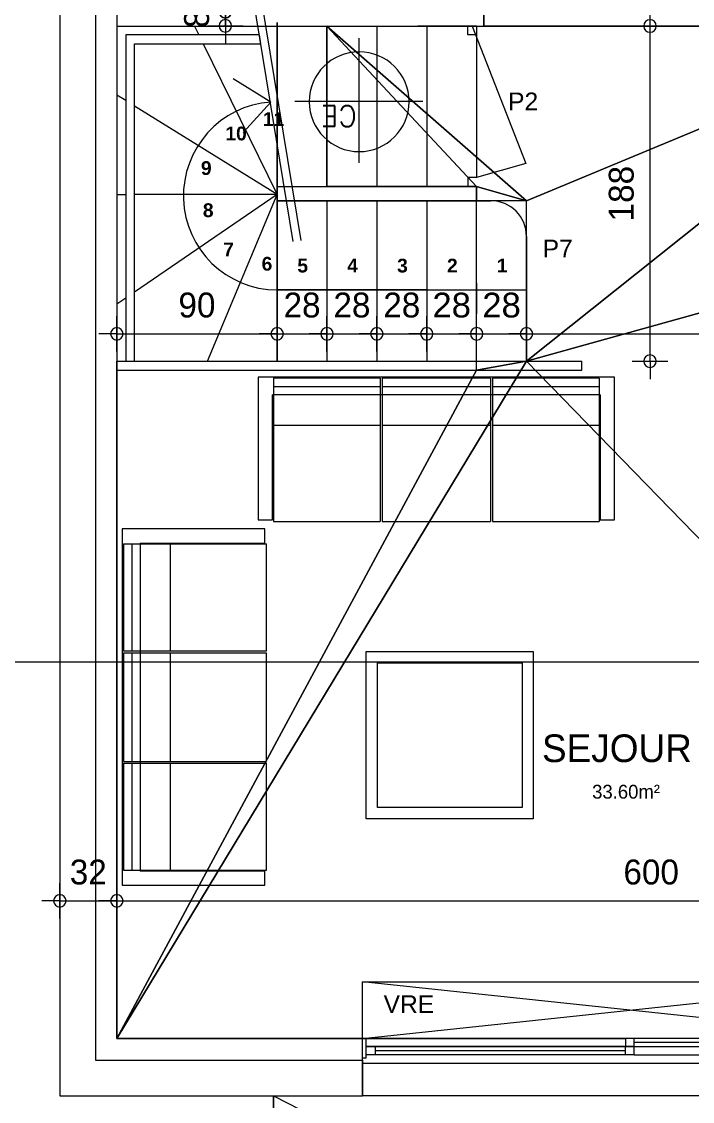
# Model space of a CAD drawing. Header units: metres. Extents: x 1.8 to 61.8, y -55.6 to -11.3.
# Drawn here: x 6.39 to 10.15, y -23.83 to -17.77 of the extents above; entities that cross this region are included whole.
import ezdxf
from ezdxf.enums import TextEntityAlignment as Align
from ezdxf.lldxf.tags import DXFTag

# ---------------------------------------------------------------- set-up
doc = ezdxf.new("R2010")
doc.units = ezdxf.units.M
doc.header["$MEASUREMENT"] = 0
for name, color, linetype in [('Calque commun', 7, 'Continuous'), ('Calque5', 7, 'Continuous'), ('Cotations', 7, 'Continuous'), ('Textes', 7, 'Continuous')]:
    doc.layers.add(name, color=color, linetype=linetype)
doc.styles.add('Arial10', font='arial.ttf', dxfattribs={"height": 0.098961})
doc.styles.add('Arial13', font='arialbd.ttf', dxfattribs={"height": 0.077267})
doc.styles.add('Arial16', font='arial.ttf', dxfattribs={"height": 0.139163})
doc.styles.add('Century Gothic Gras', font='txt.shx', dxfattribs={"height": 0.116336})
doc.styles.add('Century Gothic14', font='GOTHIC.TTF', dxfattribs={"height": 0.139636})
doc.styles.add('Century Gothic16', font='GOTHIC.TTF', dxfattribs={"height": 0.155151})
doc.styles.add('Century Gothic9', font='GOTHIC.TTF', dxfattribs={"height": 0.077575})
tags = doc.linetypes.add('DASHDOT2', pattern=[0.5, 0.25, -0.125, 0, -0.125]).pattern_tags.tags
tags[10:11] = [DXFTag(74, 4), DXFTag(75, 0), DXFTag(340, '0'), DXFTag(46, 1.0), DXFTag(50, 0.0), DXFTag(44, 0.0), DXFTag(45, 0.0)]
tags[8:9] = [DXFTag(74, 4), DXFTag(75, 0), DXFTag(340, '0'), DXFTag(46, 1.0), DXFTag(50, 0.0), DXFTag(44, 0.0), DXFTag(45, 0.0)]
tags[6:7] = [DXFTag(74, 4), DXFTag(75, 0), DXFTag(340, '0'), DXFTag(46, 1.0), DXFTag(50, 0.0), DXFTag(44, 0.0), DXFTag(45, 0.0)]
tags[4:5] = [DXFTag(74, 4), DXFTag(75, 0), DXFTag(340, '0'), DXFTag(46, 1.0), DXFTag(50, 0.0), DXFTag(44, 0.0), DXFTag(45, 0.0)]
tags = doc.linetypes.add('DOT2', pattern=[0.125, 0, -0.125]).pattern_tags.tags
tags[6:7] = [DXFTag(74, 4), DXFTag(75, 0), DXFTag(340, '0'), DXFTag(46, 1.0), DXFTag(50, 0.0), DXFTag(44, 0.0), DXFTag(45, 0.0)]
tags[4:5] = [DXFTag(74, 4), DXFTag(75, 0), DXFTag(340, '0'), DXFTag(46, 1.0), DXFTag(50, 0.0), DXFTag(44, 0.0), DXFTag(45, 0.0)]
tags = doc.linetypes.add('HIDDEN', pattern=[0.375, 0.25, -0.125]).pattern_tags.tags
tags[6:7] = [DXFTag(74, 4), DXFTag(75, 0), DXFTag(340, '0'), DXFTag(46, 1.0), DXFTag(50, 0.0), DXFTag(44, 0.0), DXFTag(45, 0.0)]
tags[4:5] = [DXFTag(74, 4), DXFTag(75, 0), DXFTag(340, '0'), DXFTag(46, 1.0), DXFTag(50, 0.0), DXFTag(44, 0.0), DXFTag(45, 0.0)]
tags = doc.linetypes.add('HIDDEN2', pattern=[0.1875, 0.125, -0.0625]).pattern_tags.tags
tags[6:7] = [DXFTag(74, 4), DXFTag(75, 0), DXFTag(340, '0'), DXFTag(46, 1.0), DXFTag(50, 0.0), DXFTag(44, 0.0), DXFTag(45, 0.0)]
tags[4:5] = [DXFTag(74, 4), DXFTag(75, 0), DXFTag(340, '0'), DXFTag(46, 1.0), DXFTag(50, 0.0), DXFTag(44, 0.0), DXFTag(45, 0.0)]
tags = doc.linetypes.add('HIDDENX2', pattern=[0.75, 0.5, -0.25]).pattern_tags.tags
tags[6:7] = [DXFTag(74, 4), DXFTag(75, 0), DXFTag(340, '0'), DXFTag(46, 1.0), DXFTag(50, 0.0), DXFTag(44, 0.0), DXFTag(45, 0.0)]
tags[4:5] = [DXFTag(74, 4), DXFTag(75, 0), DXFTag(340, '0'), DXFTag(46, 1.0), DXFTag(50, 0.0), DXFTag(44, 0.0), DXFTag(45, 0.0)]

# ---------------------------------------------------------------- blocks, each defined once
blk = doc.blocks.new('Block52944')
at = {"layer": 'Calque commun', "color": 7, "linetype": 'Continuous', "lineweight": 18}
blk.add_line((6.6015, -14.7998), (6.6015, -23.7998), dxfattribs=at)
at = {"layer": 'Calque commun', "color": 7, "linetype": 'Continuous', "lineweight": 9}
for p, q in [((6.8015, -14.9998), (6.8015, -23.5998)), ((6.9216, -15.1198), (6.9216, -23.4798))]:
    blk.add_line(p, q, dxfattribs=at)
blk = doc.blocks.new('Block52945')
at = {"layer": 'Calque commun', "color": 7, "linetype": 'Continuous', "lineweight": 9}
for p, q in [((6.9216, -23.4798), (8.3015, -23.4798)), ((11.3015, -23.4798), (13.0015, -23.4798)), ((13.0015, -23.4798), (13.0015, -23.7998)), ((6.8015, -23.5998), (8.3015, -23.5998)), ((11.3015, -23.5998), (13.0015, -23.5998))]:
    blk.add_line(p, q, dxfattribs=at)
at = {"layer": 'Calque commun', "color": 7, "linetype": 'Continuous', "lineweight": 18}
for p, q in [((6.6015, -23.7998), (8.3015, -23.7998)), ((11.3015, -23.7998), (13.0015, -23.7998))]:
    blk.add_line(p, q, dxfattribs=at)
blk = doc.blocks.new('new39')
at = {"layer": 'Calque commun', "color": 5, "linetype": 'Continuous', "lineweight": 9}
blk.add_arc((0, 0), 0.5, 0, 359.99941, dxfattribs=at)
blk = doc.blocks.new('new40')
at = {"layer": 'Calque commun', "color": 5, "linetype": 'Continuous', "lineweight": 9}
blk.add_arc((0, 0), 0.5, 0, 359.99941, dxfattribs=at)
blk = doc.blocks.new('DimLine53332')
at = {"layer": 'Calque commun', "color": 5, "linetype": 'Continuous', "lineweight": 9}
for p, q in [((6.6015, -22.8068), (6.6015, -22.6068)), ((6.9216, -22.8068), (6.9216, -22.6068)), ((6.6015, -22.7068), (6.5015, -22.7068)), ((6.6015, -22.7068), (6.9216, -22.7068)), ((6.9216, -22.7068), (7.0216, -22.7068))]:
    blk.add_line(p, q, dxfattribs=at)
at = {"layer": 'Calque commun', "color": 5, "linetype": 'Continuous', "lineweight": 9, "xscale": 0.07000000029802322, "yscale": 0.07000000029802322, "zscale": 0.07000000029802322}
for name, p in [('new39', (6.6015, -22.7068)), ('new40', (6.9216, -22.7068))]:
    blk.add_blockref(name, p, dxfattribs=at)
at = {"layer": 'Calque commun', "color": 5, "linetype": 'Continuous', "lineweight": 9, "style": 'Century Gothic14'}
blk.add_text('32', height=0.13964, dxfattribs=at).set_placement((6.7616, -22.6568), align=Align.BOTTOM_CENTER)
blk = doc.blocks.new('ce')
at = {"layer": 'Calque commun', "color": 6, "linetype": 'Continuous', "lineweight": 9}
for p, q in [((0.0007, 0.3427), (0.0007, -0.3562)), ((-0.3566, -0.0007), (0.3605, -0.0007))]:
    blk.add_line(p, q, dxfattribs=at)
blk.add_arc((0, 0), 0.28, 0, 359.99941, dxfattribs=at)
at = {"layer": 'Calque commun', "color": 6, "linetype": 'ByBlock', "lineweight": -2, "style": 'Century Gothic Gras'}
blk.add_text('CE', height=0.11634, rotation=359.99934, dxfattribs=at).set_placement((0.0123, -0.0123), align=Align.BOTTOM_LEFT)
blk = doc.blocks.new('sofa3')
at = {"layer": 'Calque commun', "color": 8, "linetype": 'ByBlock', "lineweight": 9}
for p, q in [((0, 0), (0, -0.8)), ((2, 0), (0, 0)), ((2, 0), (2, 0)), ((2, 0), (2, 0)), ((2, 0), (2, 0)), ((2, 0), (2, 0)), ((2, -0.8), (2, 0)), ((0.685, -0.0067), (0.085, -0.0067)), ((0.085, -0.0067), (0.085, -0.1)), ((0.685, -0.054), (0.085, -0.054)), ((0.685, -0.0067), (0.685, -0.1)), ((1.305, -0.0067), (0.695, -0.0067)), ((0.695, -0.0067), (0.695, -0.1)), ((1.305, -0.054), (0.695, -0.054)), ((1.305, -0.0067), (1.305, -0.1)), ((1.915, -0.0067), (1.315, -0.0067)), ((1.315, -0.0067), (1.315, -0.1)), ((1.915, -0.054), (1.315, -0.054)), ((1.915, -0.0067), (1.915, -0.1)), ((0.08, -0.1), (0.08, -0.1)), ((0.08, -0.1), (0.08, -0.1)), ((0.08, -0.1), (0.08, -0.1)), ((0.08, -0.1), (0.08, -0.1)), ((0.085, -0.1), (0.08, -0.1)), ((0.08, -0.74), (0.08, -0.1)), ((0.685, -0.1), (0.085, -0.1)), ((0.085, -0.1), (0.085, -0.14)), ((0.085, -0.11), (0.085, -0.11)), ((0.085, -0.11), (0.085, -0.11)), ((0.695, -0.1), (0.685, -0.1)), ((0.685, -0.1), (0.685, -0.14)), ((0.685, -0.11), (0.685, -0.11)), ((0.685, -0.11), (0.685, -0.11)), ((1.305, -0.1), (0.695, -0.1)), ((0.695, -0.1), (0.695, -0.14)), ((0.695, -0.11), (0.695, -0.11)), ((0.695, -0.11), (0.695, -0.11)), ((1.315, -0.1), (1.305, -0.1)), ((1.305, -0.1), (1.305, -0.14)), ((1.305, -0.11), (1.305, -0.11)), ((1.305, -0.11), (1.305, -0.11)), ((1.915, -0.1), (1.315, -0.1)), ((1.315, -0.1), (1.315, -0.14)), ((1.315, -0.11), (1.315, -0.11)), ((1.315, -0.11), (1.315, -0.11)), ((1.92, -0.1), (1.915, -0.1)), ((1.915, -0.1), (1.915, -0.14)), ((1.915, -0.11), (1.915, -0.11)), ((1.915, -0.11), (1.915, -0.11)), ((1.92, -0.1), (1.92, -0.1)), ((1.92, -0.1), (1.92, -0.1)), ((1.92, -0.1), (1.92, -0.1)), ((1.92, -0.1), (1.92, -0.1)), ((1.92, -0.1), (1.92, -0.74)), ((0.085, -0.14), (0.085, -0.81)), ((0.685, -0.14), (0.685, -0.81)), ((0.695, -0.14), (0.695, -0.81)), ((1.305, -0.14), (1.305, -0.81)), ((1.315, -0.14), (1.315, -0.81)), ((1.915, -0.14), (1.915, -0.81)), ((0.085, -0.27), (0.685, -0.27)), ((0.695, -0.27), (1.305, -0.27)), ((1.315, -0.27), (1.915, -0.27)), ((0.08, -0.76), (0.08, -0.74)), ((0.08, -0.8), (0.08, -0.76)), ((1.92, -0.74), (1.92, -0.76)), ((1.92, -0.76), (1.92, -0.8)), ((0, -0.8), (0, -0.8)), ((0, -0.8), (0, -0.8)), ((0, -0.8), (0.08, -0.8)), ((0.08, -0.8), (0.08, -0.8)), ((0.08, -0.8), (0.08, -0.8)), ((0.085, -0.81), (0.085, -0.81)), ((0.085, -0.81), (0.085, -0.81)), ((0.085, -0.81), (0.685, -0.81)), ((0.685, -0.81), (0.685, -0.81)), ((0.685, -0.81), (0.685, -0.81)), ((0.695, -0.81), (0.695, -0.81)), ((0.695, -0.81), (0.695, -0.81)), ((0.695, -0.81), (1.305, -0.81)), ((1.305, -0.81), (1.305, -0.81)), ((1.305, -0.81), (1.305, -0.81)), ((1.315, -0.81), (1.315, -0.81)), ((1.315, -0.81), (1.315, -0.81)), ((1.315, -0.81), (1.915, -0.81)), ((1.915, -0.81), (1.915, -0.81)), ((1.915, -0.81), (1.915, -0.81)), ((1.92, -0.8), (1.92, -0.8)), ((1.92, -0.8), (1.92, -0.8)), ((1.92, -0.8), (2, -0.8))]:
    blk.add_line(p, q, dxfattribs=at)
blk = doc.blocks.new('lrtbl3')
at = {"layer": 'Calque commun', "color": 8, "linetype": 'ByBlock', "lineweight": 9}
for p, q in [((0, 0), (0.6, 0)), ((0, -0.6), (0, 0)), ((0.6, 0), (0.6, -0.6)), ((0.04, -0.04), (0.56, -0.04)), ((0.04, -0.56), (0.04, -0.04)), ((0.56, -0.04), (0.56, -0.56)), ((0.56, -0.56), (0.04, -0.56)), ((0.6, -0.6), (0, -0.6))]:
    blk.add_line(p, q, dxfattribs=at)
blk = doc.blocks.new('xmodule1pd3')
at = {"layer": 'Calque commun', "color": 5, "linetype": 'Continuous', "lineweight": 9}
blk.add_arc((0, 0), 0.5, 0, 359.99941, dxfattribs=at)
blk = doc.blocks.new('xmodule1pd4')
at = {"layer": 'Calque commun', "color": 5, "linetype": 'Continuous', "lineweight": 9}
blk.add_arc((0, 0), 0.5, 0, 359.99941, dxfattribs=at)
blk = doc.blocks.new('DimLine53340')
at = {"layer": 'Calque commun', "color": 5, "linetype": 'Continuous', "lineweight": 9}
for p, q in [((6.9216, -23.6782), (6.9216, -23.4782)), ((12.9215, -23.6782), (12.9215, -23.4782)), ((6.9216, -23.5782), (6.8216, -23.5782)), ((6.9216, -23.5782), (12.9215, -23.5782)), ((12.9215, -23.5782), (13.0215, -23.5782))]:
    blk.add_line(p, q, dxfattribs=at)
at = {"layer": 'Calque commun', "color": 5, "linetype": 'Continuous', "lineweight": 9, "xscale": 0.07000000029802322, "yscale": 0.07000000029802322, "zscale": 0.07000000029802322}
for name, p in [('xmodule1pd3', (6.9216, -23.5782)), ('xmodule1pd4', (12.9215, -23.5782))]:
    blk.add_blockref(name, p, dxfattribs=at)
at = {"layer": 'Calque commun', "color": 5, "linetype": 'Continuous', "lineweight": 9, "style": 'Century Gothic14'}
blk.add_text('600', height=0.13964, dxfattribs=at).set_placement((9.9215, -23.5282), align=Align.BOTTOM_CENTER)
blk = doc.blocks.new('xmodule1pd7')
at = {"layer": 'Calque commun', "color": 5, "linetype": 'Continuous', "lineweight": 9}
blk.add_arc((0, 0), 0.5, 0, 359.99941, dxfattribs=at)
blk = doc.blocks.new('xmodule1pd8')
at = {"layer": 'Calque commun', "color": 5, "linetype": 'Continuous', "lineweight": 9}
blk.add_arc((0, 0), 0.5, 0, 359.99941, dxfattribs=at)
blk = doc.blocks.new('DimLine53356')
at = {"layer": 'Calque commun', "color": 5, "linetype": 'Continuous', "lineweight": 9}
for p, q in [((6.9216, -20.4977), (6.9216, -20.2977)), ((7.8216, -20.4977), (7.8216, -20.2977)), ((6.9216, -20.3977), (6.8216, -20.3977)), ((6.9216, -20.3977), (7.8216, -20.3977)), ((7.8216, -20.3977), (7.9216, -20.3977))]:
    blk.add_line(p, q, dxfattribs=at)
at = {"layer": 'Calque commun', "color": 5, "linetype": 'Continuous', "lineweight": 9, "xscale": 0.07000000029802322, "yscale": 0.07000000029802322, "zscale": 0.07000000029802322}
for name, p in [('xmodule1pd7', (6.9216, -20.3977)), ('xmodule1pd8', (7.8216, -20.3977))]:
    blk.add_blockref(name, p, dxfattribs=at)
at = {"layer": 'Calque commun', "color": 5, "linetype": 'Continuous', "lineweight": 9, "style": 'Century Gothic14'}
blk.add_text('90', height=0.13964, dxfattribs=at).set_placement((7.3716, -20.3477), align=Align.BOTTOM_CENTER)
blk = doc.blocks.new('xmodule1pd9')
at = {"layer": 'Calque commun', "color": 5, "linetype": 'Continuous', "lineweight": 9}
blk.add_arc((0, 0), 0.5, 0, 359.99941, dxfattribs=at)
blk = doc.blocks.new('xmodule1pd10')
at = {"layer": 'Calque commun', "color": 5, "linetype": 'Continuous', "lineweight": 9}
blk.add_arc((0, 0), 0.5, 0, 359.99941, dxfattribs=at)
blk = doc.blocks.new('DimLine53364')
at = {"layer": 'Calque commun', "color": 5, "linetype": 'Continuous', "lineweight": 9}
for p, q in [((7.8216, -20.4977), (7.8216, -20.2977)), ((8.1016, -20.4977), (8.1016, -20.2977)), ((7.8216, -20.3977), (7.7216, -20.3977)), ((7.8216, -20.3977), (8.1016, -20.3977)), ((8.1016, -20.3977), (8.2016, -20.3977))]:
    blk.add_line(p, q, dxfattribs=at)
at = {"layer": 'Calque commun', "color": 5, "linetype": 'Continuous', "lineweight": 9, "xscale": 0.07000000029802322, "yscale": 0.07000000029802322, "zscale": 0.07000000029802322}
for name, p in [('xmodule1pd9', (7.8216, -20.3977)), ('xmodule1pd10', (8.1016, -20.3977))]:
    blk.add_blockref(name, p, dxfattribs=at)
at = {"layer": 'Calque commun', "color": 5, "linetype": 'Continuous', "lineweight": 9, "style": 'Century Gothic14'}
blk.add_text('28', height=0.13964, dxfattribs=at).set_placement((7.9616, -20.3477), align=Align.BOTTOM_CENTER)
blk = doc.blocks.new('xmodule1pd11')
at = {"layer": 'Calque commun', "color": 5, "linetype": 'Continuous', "lineweight": 9}
blk.add_arc((0, 0), 0.5, 0, 359.99941, dxfattribs=at)
blk = doc.blocks.new('xmodule1pd12')
at = {"layer": 'Calque commun', "color": 5, "linetype": 'Continuous', "lineweight": 9}
blk.add_arc((0, 0), 0.5, 0, 359.99941, dxfattribs=at)
blk = doc.blocks.new('DimLine53372')
at = {"layer": 'Calque commun', "color": 5, "linetype": 'Continuous', "lineweight": 9}
for p, q in [((8.1016, -20.4977), (8.1016, -20.2977)), ((8.3816, -20.4977), (8.3816, -20.2977)), ((8.1016, -20.3977), (8.0016, -20.3977)), ((8.1016, -20.3977), (8.3816, -20.3977)), ((8.3816, -20.3977), (8.4816, -20.3977))]:
    blk.add_line(p, q, dxfattribs=at)
at = {"layer": 'Calque commun', "color": 5, "linetype": 'Continuous', "lineweight": 9, "xscale": 0.07000000029802322, "yscale": 0.07000000029802322, "zscale": 0.07000000029802322}
for name, p in [('xmodule1pd11', (8.1016, -20.3977)), ('xmodule1pd12', (8.3816, -20.3977))]:
    blk.add_blockref(name, p, dxfattribs=at)
at = {"layer": 'Calque commun', "color": 5, "linetype": 'Continuous', "lineweight": 9, "style": 'Century Gothic14'}
blk.add_text('28', height=0.13964, dxfattribs=at).set_placement((8.2416, -20.3477), align=Align.BOTTOM_CENTER)
blk = doc.blocks.new('xmodule1pd13')
at = {"layer": 'Calque commun', "color": 5, "linetype": 'Continuous', "lineweight": 9}
blk.add_arc((0, 0), 0.5, 0, 359.99941, dxfattribs=at)
blk = doc.blocks.new('xmodule1pd14')
at = {"layer": 'Calque commun', "color": 5, "linetype": 'Continuous', "lineweight": 9}
blk.add_arc((0, 0), 0.5, 0, 359.99941, dxfattribs=at)
blk = doc.blocks.new('DimLine53380')
at = {"layer": 'Calque commun', "color": 5, "linetype": 'Continuous', "lineweight": 9}
for p, q in [((8.3816, -20.4977), (8.3816, -20.2977)), ((8.6616, -20.4977), (8.6616, -20.2977)), ((8.3816, -20.3977), (8.2816, -20.3977)), ((8.3816, -20.3977), (8.6616, -20.3977)), ((8.6616, -20.3977), (8.7616, -20.3977))]:
    blk.add_line(p, q, dxfattribs=at)
at = {"layer": 'Calque commun', "color": 5, "linetype": 'Continuous', "lineweight": 9, "xscale": 0.07000000029802322, "yscale": 0.07000000029802322, "zscale": 0.07000000029802322}
for name, p in [('xmodule1pd13', (8.3816, -20.3977)), ('xmodule1pd14', (8.6616, -20.3977))]:
    blk.add_blockref(name, p, dxfattribs=at)
at = {"layer": 'Calque commun', "color": 5, "linetype": 'Continuous', "lineweight": 9, "style": 'Century Gothic14'}
blk.add_text('28', height=0.13964, dxfattribs=at).set_placement((8.5216, -20.3477), align=Align.BOTTOM_CENTER)
blk = doc.blocks.new('xmodule1pd15')
at = {"layer": 'Calque commun', "color": 5, "linetype": 'Continuous', "lineweight": 9}
blk.add_arc((0, 0), 0.5, 0, 359.99941, dxfattribs=at)
blk = doc.blocks.new('xmodule1pd16')
at = {"layer": 'Calque commun', "color": 5, "linetype": 'Continuous', "lineweight": 9}
blk.add_arc((0, 0), 0.5, 0, 359.99941, dxfattribs=at)
blk = doc.blocks.new('DimLine53388')
at = {"layer": 'Calque commun', "color": 5, "linetype": 'Continuous', "lineweight": 9}
for p, q in [((9.2215, -20.4977), (9.2215, -20.2977)), ((12.9215, -20.2974), (12.9215, -20.4974)), ((9.2215, -20.3977), (9.1215, -20.3977)), ((9.2215, -20.3977), (12.9215, -20.3974)), ((12.9215, -20.3974), (13.0215, -20.3974))]:
    blk.add_line(p, q, dxfattribs=at)
at = {"layer": 'Calque commun', "color": 5, "linetype": 'Continuous', "lineweight": 9, "xscale": 0.07000000051574785, "yscale": 0.07000000051574785, "zscale": 0.07000000029802322, "rotation": 0.004519000550515192}
for name, p in [('xmodule1pd15', (9.2215, -20.3977)), ('xmodule1pd16', (12.9215, -20.3974))]:
    blk.add_blockref(name, p, dxfattribs=at)
at = {"layer": 'Calque commun', "color": 5, "linetype": 'Continuous', "lineweight": 9, "style": 'Century Gothic14'}
blk.add_text('370', height=0.13964, rotation=0.00452, dxfattribs=at).set_placement((11.0715, -20.3475), align=Align.BOTTOM_CENTER)
blk = doc.blocks.new('xmodule1pd37')
at = {"layer": 'Calque commun', "color": 5, "linetype": 'Continuous', "lineweight": 9}
blk.add_arc((0, 0), 0.5, 0, 359.99941, dxfattribs=at)
blk = doc.blocks.new('xmodule1pd38')
at = {"layer": 'Calque commun', "color": 5, "linetype": 'Continuous', "lineweight": 9}
blk.add_arc((0, 0), 0.5, 0, 359.99941, dxfattribs=at)
blk = doc.blocks.new('DimLine53484')
at = {"layer": 'Calque commun', "color": 5, "linetype": 'Continuous', "lineweight": 9}
for p, q in [((7.5311, -17.6912), (7.5311, -17.5912)), ((7.4311, -17.6912), (7.6311, -17.6912)), ((7.5311, -18.5912), (7.5311, -17.6912)), ((7.4311, -18.5912), (7.6311, -18.5912)), ((7.5311, -18.5912), (7.5311, -18.6912))]:
    blk.add_line(p, q, dxfattribs=at)
at = {"layer": 'Calque commun', "color": 5, "linetype": 'Continuous', "lineweight": 9, "xscale": 0.07000000029802322, "yscale": 0.07000000029802322, "zscale": 0.07000000029802322, "rotation": 90}
for name, p in [('xmodule1pd38', (7.5311, -17.6912)), ('xmodule1pd37', (7.5311, -18.5912))]:
    blk.add_blockref(name, p, dxfattribs=at)
at = {"layer": 'Calque commun', "color": 5, "linetype": 'Continuous', "lineweight": 9, "style": 'Century Gothic14'}
blk.add_text('90', height=0.13964, rotation=90, dxfattribs=at).set_placement((7.4811, -18.1412), align=Align.BOTTOM_CENTER)
blk = doc.blocks.new('xmodule1pd57')
at = {"layer": 'Calque commun', "color": 5, "linetype": 'Continuous', "lineweight": 9}
blk.add_arc((0, 0), 0.5, 0, 359.99941, dxfattribs=at)
blk = doc.blocks.new('xmodule1pd58')
at = {"layer": 'Calque commun', "color": 5, "linetype": 'Continuous', "lineweight": 9}
blk.add_arc((0, 0), 0.5, 0, 359.99941, dxfattribs=at)
blk = doc.blocks.new('DimLine55987')
at = {"layer": 'Calque commun', "color": 5, "linetype": 'Continuous', "lineweight": 9}
for p, q in [((8.6616, -20.4977), (8.6616, -20.2977)), ((8.9415, -20.4977), (8.9415, -20.2977)), ((8.6616, -20.3977), (8.5616, -20.3977)), ((8.6616, -20.3977), (8.9415, -20.3977)), ((8.9415, -20.3977), (9.0415, -20.3977))]:
    blk.add_line(p, q, dxfattribs=at)
at = {"layer": 'Calque commun', "color": 5, "linetype": 'Continuous', "lineweight": 9, "xscale": 0.07000000029802322, "yscale": 0.07000000029802322, "zscale": 0.07000000029802322}
for name, p in [('xmodule1pd57', (8.6616, -20.3977)), ('xmodule1pd58', (8.9415, -20.3977))]:
    blk.add_blockref(name, p, dxfattribs=at)
at = {"layer": 'Calque commun', "color": 5, "linetype": 'Continuous', "lineweight": 9, "style": 'Arial16'}
blk.add_text('28', height=0.13916, dxfattribs=at).set_placement((8.8016, -20.3477), align=Align.BOTTOM_CENTER)
blk = doc.blocks.new('xmodule1pd59')
at = {"layer": 'Calque commun', "color": 5, "linetype": 'Continuous', "lineweight": 9}
blk.add_arc((0, 0), 0.5, 0, 359.99941, dxfattribs=at)
blk = doc.blocks.new('xmodule1pd60')
at = {"layer": 'Calque commun', "color": 5, "linetype": 'Continuous', "lineweight": 9}
blk.add_arc((0, 0), 0.5, 0, 359.99941, dxfattribs=at)
blk = doc.blocks.new('DimLine55995')
at = {"layer": 'Calque commun', "color": 5, "linetype": 'Continuous', "lineweight": 9}
for p, q in [((8.9415, -20.4977), (8.9415, -20.2977)), ((9.2215, -20.4977), (9.2215, -20.2977)), ((8.9415, -20.3977), (8.8415, -20.3977)), ((8.9415, -20.3977), (9.2215, -20.3977)), ((9.2215, -20.3977), (9.3215, -20.3977))]:
    blk.add_line(p, q, dxfattribs=at)
at = {"layer": 'Calque commun', "color": 5, "linetype": 'Continuous', "lineweight": 9, "xscale": 0.07000000029802322, "yscale": 0.07000000029802322, "zscale": 0.07000000029802322}
for name, p in [('xmodule1pd59', (8.9415, -20.3977)), ('xmodule1pd60', (9.2215, -20.3977))]:
    blk.add_blockref(name, p, dxfattribs=at)
at = {"layer": 'Calque commun', "color": 5, "linetype": 'Continuous', "lineweight": 9, "style": 'Arial16'}
blk.add_text('28', height=0.13916, dxfattribs=at).set_placement((9.0815, -20.3477), align=Align.BOTTOM_CENTER)
blk = doc.blocks.new('xmodule1pd61')
at = {"layer": 'Calque commun', "color": 5, "linetype": 'Continuous', "lineweight": 9}
blk.add_arc((0, 0), 0.5, 0, 359.99941, dxfattribs=at)
blk = doc.blocks.new('xmodule1pd62')
at = {"layer": 'Calque commun', "color": 5, "linetype": 'Continuous', "lineweight": 9}
blk.add_arc((0, 0), 0.5, 0, 359.99941, dxfattribs=at)
blk = doc.blocks.new('DimLine59627')
at = {"layer": 'Calque commun', "color": 5, "linetype": 'Continuous', "lineweight": 9}
for p, q in [((7.5311, -18.5897), (7.5311, -18.4897)), ((7.4311, -18.5897), (7.6311, -18.5897)), ((7.5311, -18.6697), (7.5311, -18.5897)), ((7.4311, -18.6697), (7.6311, -18.6697)), ((7.5311, -18.6697), (7.5311, -18.7697))]:
    blk.add_line(p, q, dxfattribs=at)
at = {"layer": 'Calque commun', "color": 5, "linetype": 'Continuous', "lineweight": 9, "xscale": 0.07000000029802322, "yscale": 0.07000000029802322, "zscale": 0.07000000029802322, "rotation": 90}
for name, p in [('xmodule1pd62', (7.5311, -18.5897)), ('xmodule1pd61', (7.5311, -18.6697))]:
    blk.add_blockref(name, p, dxfattribs=at)
at = {"layer": 'Calque commun', "color": 5, "linetype": 'Continuous', "lineweight": 9, "style": 'Century Gothic14'}
blk.add_text('8', height=0.1396, rotation=90.00205, dxfattribs=at).set_placement((7.4811, -18.6297), align=Align.BOTTOM_CENTER)
blk = doc.blocks.new('xmodule1pd63')
at = {"layer": 'Calque commun', "color": 5, "linetype": 'Continuous', "lineweight": 9}
blk.add_arc((0, 0), 0.5, 0, 359.99941, dxfattribs=at)
blk = doc.blocks.new('xmodule1pd64')
at = {"layer": 'Calque commun', "color": 5, "linetype": 'Continuous', "lineweight": 9}
blk.add_arc((0, 0), 0.5, 0, 359.99941, dxfattribs=at)
blk = doc.blocks.new('DimLine60841')
at = {"layer": 'Calque commun', "color": 5, "linetype": 'Continuous', "lineweight": 9}
for p, q in [((9.915, -18.6712), (9.915, -18.5712)), ((9.815, -18.6712), (10.015, -18.6712)), ((9.915, -20.5513), (9.915, -18.6712)), ((9.815, -20.5513), (10.015, -20.5513)), ((9.915, -20.5513), (9.915, -20.6513))]:
    blk.add_line(p, q, dxfattribs=at)
at = {"layer": 'Calque commun', "color": 5, "linetype": 'Continuous', "lineweight": 9, "xscale": 0.07000000029802322, "yscale": 0.07000000029802322, "zscale": 0.07000000029802322, "rotation": 90}
for name, p in [('xmodule1pd64', (9.915, -18.6712)), ('xmodule1pd63', (9.915, -20.5513))]:
    blk.add_blockref(name, p, dxfattribs=at)
at = {"layer": 'Calque commun', "color": 5, "linetype": 'Continuous', "lineweight": 9, "style": 'Century Gothic14'}
blk.add_text('188', height=0.13964, rotation=90, dxfattribs=at).set_placement((9.865, -19.6113), align=Align.BOTTOM_CENTER)
blk = doc.blocks.new('xmodule1pd73')
at = {"layer": 'Calque commun', "color": 7, "linetype": 'DASHDOT2', "lineweight": 9}
for p, q in [((7.9117, -19.8805), (7.682, -18.474)), ((7.9557, -19.875), (7.7259, -18.4685))]:
    blk.add_line(p, q, dxfattribs=at)
at = {"layer": 'Calque commun', "color": 7, "linetype": 'Continuous', "lineweight": 18}
for p, q in [((6.9217, -18.5912), (6.9217, -18.6712)), ((8.9816, -18.5912), (8.9816, -18.6712)), ((6.9217, -18.6712), (8.9816, -18.6712)), ((7.8216, -19.5712), (8.9416, -19.5712)), ((7.8216, -19.5712), (7.8216, -19.6512)), ((8.9416, -19.5712), (8.9416, -19.6512)), ((7.8216, -19.6512), (8.9416, -19.6512))]:
    blk.add_line(p, q, dxfattribs=at)
at = {"layer": 'Calque commun', "color": 7, "linetype": 'HIDDEN2', "lineweight": 9}
for p, q in [((7.8216, -19.6512), (7.8216, -18.6513)), ((7.8216, -18.6513), (7.8216, -19.6512)), ((7.8216, -18.6513), (7.8216, -19.5712)), ((8.1016, -18.6712), (8.1016, -19.5712)), ((8.3816, -18.6712), (8.3816, -19.5712)), ((8.9416, -18.6712), (8.6115, -18.6712)), ((8.6616, -18.6712), (8.6616, -19.5712)), ((7.8216, -19.6512), (7.8216, -20.5513))]:
    blk.add_line(p, q, dxfattribs=at)
at = {"layer": 'Calque commun', "color": 7, "linetype": 'Continuous', "lineweight": 9}
for p, q in [((7.3581, -18.6712), (7.3826, -18.7212)), ((8.8916, -18.7213), (8.8916, -18.6712)), ((8.8916, -18.6712), (8.9416, -18.6712)), ((8.9166, -18.6712), (9.2178, -19.4418)), ((8.9416, -18.6712), (8.9415, -19.5212)), ((7.7224, -18.7212), (6.9717, -18.7212)), ((6.9717, -18.7212), (6.9717, -20.5513)), ((7.0217, -18.7712), (7.7305, -18.7712)), ((7.0217, -20.5513), (7.0217, -18.7712)), ((7.4072, -18.7712), (7.8216, -19.6162)), ((7.7305, -18.7712), (7.7224, -18.7212)), ((8.9416, -18.7213), (8.8916, -18.7213)), ((7.7866, -19.0976), (7.5748, -18.9664)), ((6.9717, -19.0895), (6.9217, -19.0585)), ((7.8216, -19.6162), (7.0217, -19.1205)), ((7.7866, -19.0976), (7.6307, -19.2692)), ((7.6307, -19.2692), (7.7866, -19.0976)), ((9.2178, -19.4418), (8.9415, -19.5212)), ((8.9415, -19.5212), (8.8915, -19.5212)), ((8.8915, -19.5212), (8.8915, -19.5712)), ((6.9217, -19.6162), (6.9717, -19.6162)), ((7.8216, -19.6162), (7.0217, -20.1638)), ((7.8216, -19.6162), (7.0217, -19.6162)), ((7.4302, -20.5512), (7.8216, -19.6162)), ((7.8216, -19.6512), (7.8216, -19.5712)), ((7.8216, -19.5712), (8.9416, -19.5712)), ((8.9416, -19.5712), (8.9416, -19.6512)), ((7.8216, -20.5513), (7.8216, -19.6512)), ((7.8216, -19.6512), (7.8216, -20.5513)), ((8.9416, -19.6512), (7.8216, -19.6512)), ((8.9416, -19.6512), (7.8216, -19.6512)), ((8.1016, -19.6512), (8.1016, -19.7012)), ((8.3816, -19.6512), (8.3816, -19.7012)), ((8.6616, -19.6512), (8.6616, -19.7012)), ((8.9415, -20.6013), (8.9416, -19.6512)), ((8.9416, -19.6512), (9.0215, -19.6512)), ((8.1016, -19.7012), (8.1016, -20.5513)), ((8.3816, -19.7012), (8.3816, -20.5513)), ((8.6616, -19.7012), (8.6616, -20.5513)), ((9.2215, -19.8512), (9.2215, -20.5513)), ((8.6616, -20.1512), (7.8216, -20.1512)), ((8.6616, -20.1512), (9.2215, -20.1512)), ((8.9415, -20.1138), (8.9415, -20.2846)), ((6.9717, -20.198), (6.9217, -20.2322)), ((8.9415, -20.2846), (8.9415, -20.1992)), ((6.9216, -20.5513), (9.5331, -20.5513)), ((6.9216, -20.6013), (6.9216, -20.5513)), ((6.9717, -20.5513), (7.0217, -20.5513)), ((9.5331, -20.6013), (9.5331, -20.5513)), ((6.9216, -20.6013), (9.5331, -20.6013))]:
    blk.add_line(p, q, dxfattribs=at)
at = {"layer": 'Calque commun', "color": 7, "linetype": 'HIDDEN', "lineweight": 9}
for p, q in [((11.5215, -18.6712), (8.9816, -18.6712)), ((8.9816, -18.6712), (8.9816, -18.6712)), ((8.9816, -18.6712), (11.5815, -18.6712))]:
    blk.add_line(p, q, dxfattribs=at)
at = {"layer": 'Calque commun', "color": 7, "linetype": 'HIDDENX2', "lineweight": 9}
blk.add_line((7.8216, -20.1513), (8.6616, -20.1512), dxfattribs=at)
at = {"layer": 'Calque commun', "color": 21, "linetype": 'HIDDEN2', "lineweight": 9, "flags": 128}
blk.add_lwpolyline([(8.3015, -24.3512), (8.3015, -24.0319), (11.3015, -24.0319), (11.3015, -24.3512), (8.3015, -24.3512), (11.3015, -24.0319), (11.3015, -24.3512), (8.3015, -24.0319)], dxfattribs=at)
at = {"layer": 'Calque commun', "color": 7, "linetype": 'Continuous', "lineweight": 9}
for centre, radius, start, end in [((7.8233, -19.6238), 0.5275, 93.9984, 269.81328), ((9.0215, -19.8512), 0.2, 0, 90)]:
    blk.add_arc(centre, radius, start, end, dxfattribs=at)
at = {"layer": 'Calque commun', "color": 5, "linetype": 'Continuous', "lineweight": 9}
for name in ['DimLine53484', 'DimLine59627', 'DimLine60841', 'DimLine53356', 'DimLine53364', 'DimLine53372', 'DimLine53380', 'DimLine55987', 'DimLine55995', 'DimLine53388', 'DimLine53340']:
    blk.add_blockref(name, (0, 0), dxfattribs=at)
at = {"layer": 'Calque commun', "color": 0, "linetype": 'ByBlock', "lineweight": -2, "xscale": -1, "yscale": -1, "zscale": -1}
blk.add_blockref('ce', (8.2821, -19.0956), dxfattribs=at)
at = {"layer": 'Calque commun', "color": 0, "linetype": 'DOT2', "lineweight": -2, "xscale": -1, "yscale": -1, "zscale": -1}
for p, rotation in [((7.7154, -20.6404), 180), ((6.9522, -23.4912), -90.00000000000001)]:
    blk.add_blockref('sofa3', p, dxfattribs=dict(at, rotation=rotation))
at = {"layer": 'Calque commun', "color": 0, "linetype": 'DOT2', "lineweight": -2, "xscale": -1.5625, "yscale": -1.5625, "zscale": -1.5625}
blk.add_blockref('lrtbl3', (9.2594, -23.1174), dxfattribs=at)
at = {"layer": 'Calque commun', "color": 5, "linetype": 'ByBlock', "lineweight": -2, "style": 'Arial13'}
for s, height, p in [('11', 0.07727, (7.7418, -19.2548)), ('10', 0.07727, (7.5311, -19.3358)), ('9', 0.0773, (7.3939, -19.5298)), ('8', 0.0773, (7.4046, -19.7661)), ('7', 0.0773, (7.5191, -19.9861)), ('6', 0.0773, (7.7345, -20.0663)), ('5', 0.0773, (7.9351, -20.0768)), ('4', 0.0773, (8.2151, -20.0768)), ('3', 0.0773, (8.4951, -20.0768)), ('2', 0.0773, (8.7751, -20.0768)), ('1', 0.0773, (9.0551, -20.0768))]:
    blk.add_text(s, height=height, dxfattribs=at).set_placement(p, align=Align.BOTTOM_LEFT)
at = {"layer": 'Calque commun', "color": 9, "linetype": 'ByBlock', "lineweight": -2, "style": 'Century Gothic9'}
blk.add_text('33.60m²', height=0.07758, dxfattribs=at).set_placement((9.9707, -22.9274), align=Align.TOP_RIGHT)
at = {"layer": 'Textes', "color": 5, "linetype": 'ByBlock', "lineweight": -2, "style": 'Arial10'}
blk.add_text('P2', height=0.09896, dxfattribs=at).set_placement((9.1182, -19.1728), align=Align.BOTTOM_LEFT)
blk.add_text('P7', height=0.09896, dxfattribs=at).set_placement((9.3122, -19.8693), align=Align.TOP_LEFT)
at = {"layer": 'Textes', "color": 5, "linetype": 'ByBlock', "lineweight": -2, "style": 'Century Gothic16'}
blk.add_text('SEJOUR', height=0.15515, dxfattribs=at).set_placement((10.15, -22.6448), align=Align.TOP_RIGHT)
at = {"layer": 'Calque commun', "color": 9, "linetype": 'Continuous', "lineweight": 9}
mesh = blk.add_polyface(dxfattribs=at)
corners = [(8.9816, -18.6712), (8.9816, -15.9912), (11.5315, -15.9912), (11.5215, -18.6712)]
mesh.append_faces([[corners[k] for k in face] for face in [(0, 1, 2, 3)]], dxfattribs={"color": 9})
mesh = blk.add_polyface(dxfattribs=at)
corners = [(11.5815, -18.6712), (11.5815, -16.2714), (12.8815, -16.2714), (9.2215, -20.5513), (9.2215, -19.6512), (8.9416, -19.6512), (8.9415, -19.5712), (12.5815, -19.6158), (8.1016, -18.6712), (8.9415, -20.6013), (6.9216, -24.3512), (6.9216, -20.6013), (12.9215, -24.3512), (12.9215, -19.6158), (12.5815, -19.0635), (12.8815, -19.0635), (8.1016, -19.5712), (8.9415, -20.5513)]
mesh.append_faces([[corners[k] for k in face] for face in [(8, 6, 16)]], dxfattribs={"vtx0": -1, "color": 9})
mesh.append_faces([[corners[k] for k in face] for face in [(3, 0, 7), (8, 4, 6), (9, 3, 10), (14, 0, 2), (3, 7, 12)]], dxfattribs={"vtx0": -1, "vtx1": -1, "vtx2": -1, "color": 9})
mesh.append_faces([[corners[k] for k in face] for face in [(3, 12, 10)]], dxfattribs={"vtx0": -1, "vtx2": -1, "color": 9})
mesh.append_faces([[corners[k] for k in face] for face in [(5, 6, 4), (11, 9, 10), (13, 12, 7), (15, 14, 2)]], dxfattribs={"vtx1": -1, "color": 9})
mesh.append_faces([[corners[k] for k in face] for face in [(3, 4, 0), (8, 0, 4), (14, 7, 0)]], dxfattribs={"vtx1": -1, "vtx2": -1, "color": 9})
mesh.append_faces([[corners[k] for k in face] for face in [(0, 1, 2), (9, 17, 3)]], dxfattribs={"vtx2": -1, "color": 9})
blk = doc.blocks.new('@PRES_1_$$_1-55')
at = {"layer": 'Calque commun', "color": 2, "linetype": 'Continuous', "lineweight": 9}
for p, q in [((0, 0.32), (1.525, 0.32)), ((0.02, 0.21), (0.02, 0.32)), ((0.07, 0.275), (0.07, 0.32)), ((1.475, 0.275), (1.475, 0.32)), ((1.525, 0.32), (1.525, 0.275)), ((1.525, 0.32), (1.525, 0.275)), ((2.98, 0.32), (1.525, 0.32)), ((2.98, 0.21), (2.98, 0.32)), ((3, 0.32), (2.98, 0.32)), ((1.525, 0.275), (0.02, 0.275)), ((1.475, 0.275), (2.98, 0.275)), ((2.98, 0.275), (1.475, 0.275)), ((1.475, 0.23), (1.475, 0.275)), ((1.525, 0.23), (1.525, 0.275)), ((2.93, 0.275), (2.93, 0.23)), ((0, 0.21), (0.02, 0.21)), ((1.475, 0.23), (0.02, 0.23)), ((1.475, 0.23), (2.98, 0.23)), ((2.98, 0.21), (3, 0.21))]:
    blk.add_line(p, q, dxfattribs=at)
at = {"layer": 'Calque commun', "color": 3, "linetype": 'Continuous', "lineweight": 9}
for p, q in [((0.07, 0.2975), (1.475, 0.2975)), ((2.93, 0.2525), (1.525, 0.2525))]:
    blk.add_line(p, q, dxfattribs=at)
at = {"layer": 'Calque commun', "color": 7, "linetype": 'Continuous', "lineweight": 9}
for p, q in [((0, 0.18), (3, 0.18)), ((0, 0), (3, 0))]:
    blk.add_line(p, q, dxfattribs=at)
blk = doc.blocks.new('@PRES_1_$$_1-56')
at = {"layer": 'Calque commun', "color": 0, "linetype": 'ByBlock', "lineweight": -2}
blk.add_line((0, 0), (0, 0.32), dxfattribs=at)
blk = doc.blocks.new('@PRES_1_$$_1-57')
at = {"layer": 'Calque commun', "color": 0, "linetype": 'ByBlock', "lineweight": -2}
blk.add_line((0, 0), (0, 0.32), dxfattribs=at)
blk = doc.blocks.new('INTER_2D_COMB19')
at = {"layer": 'Calque5', "color": 0, "linetype": 'ByBlock', "lineweight": -2}
blk.add_blockref('@PRES_1_$$_1-55', (0, 0), dxfattribs=at)
at = {"layer": 'Calque5', "color": 7, "linetype": 'Continuous', "lineweight": 9}
blk.add_blockref('@PRES_1_$$_1-56', (0, 0), dxfattribs=at)
at = {"layer": 'Calque5', "color": 7, "linetype": 'Continuous', "lineweight": 9, "extrusion": (0, 0, -1), "xscale": -1, "yscale": -1, "zscale": -1, "rotation": -180}
blk.add_blockref('@PRES_1_$$_1-57', (-3, 0), dxfattribs=at)
blk = doc.blocks.new('PLACED_COMB19')
at = {"layer": 'Calque5', "color": 0, "linetype": 'ByBlock', "lineweight": -2}
blk.add_blockref('INTER_2D_COMB19', (0, 0), dxfattribs=at)

msp = doc.modelspace()

# ---------------------------------------------------------------- linework, layer by layer
at = {"layer": 'Calque commun', "color": 12, "linetype": 'Continuous', "lineweight": 18}
for p, q in [((6.8015, -15.0001), (6.8015, -23.6001)), ((6.8015, -23.6001), (8.3015, -23.5998)), ((8.3015, -23.5998), (8.3015, -23.7998))]:
    msp.add_line(p, q, dxfattribs=at)
at = {"layer": 'Calque commun', "color": 21, "linetype": 'HIDDEN2', "lineweight": 9, "flags": 128}
msp.add_lwpolyline([(8.3015, -23.4798), (8.3015, -23.1605), (11.3015, -23.1605), (11.3015, -23.4798), (8.3015, -23.4798), (11.3015, -23.1605), (11.3015, -23.4798), (8.3015, -23.1605)], dxfattribs=at)
at = {"layer": 'Cotations', "color": 1, "linetype": 'DASHDOT2', "lineweight": 18}
msp.add_line((5.4524, -21.3661), (22.5381, -21.3661), dxfattribs=at)
at = {"layer": 'Cotations', "color": 12, "linetype": 'HIDDEN', "lineweight": 9, "flags": 128}
msp.add_lwpolyline([(7.8015, -23.7998), (7.8015, -25.8498), (11.8015, -25.8498), (11.8015, -23.7998), (7.8015, -25.8498), (7.8015, -23.7998), (11.8015, -25.8498)], dxfattribs=at)

# ---------------------------------------------------------------- block references
at = {"layer": 'Calque commun', "color": 0, "linetype": 'ByBlock', "lineweight": -2}
for name, p in [('Block52944', (0, 0)), ('xmodule1pd73', (0, 0.8714)), ('Block52945', (0, 0))]:
    msp.add_blockref(name, p, dxfattribs=at)
at = {"layer": 'Calque commun', "color": 5, "linetype": 'Continuous', "lineweight": 9}
msp.add_blockref('DimLine53332', (0, 0), dxfattribs=at)
at = {"layer": 'Calque commun', "color": 0, "linetype": 'ByBlock', "lineweight": -2, "extrusion": (0, 0, -1), "xscale": -1, "yscale": -1, "zscale": -1, "rotation": -180}
msp.add_blockref('PLACED_COMB19', (-11.3015, -23.7998), dxfattribs=at)

# ---------------------------------------------------------------- texts
at = {"layer": 'Textes', "color": 5, "linetype": 'ByBlock', "lineweight": -2, "style": 'Arial10'}
msp.add_text('VRE', height=0.09896, dxfattribs=at).set_placement((8.4193, -23.3652), align=Align.BOTTOM_LEFT)

# ---------------------------------------------------------------- meshes
at = {"layer": 'Calque commun', "color": 7, "linetype": 'Continuous', "lineweight": 9}
mesh = msp.add_polyface(dxfattribs=at)
corners = [(61.7636, -11.3086), (1.7636, -11.3086), (1.7636, -53.3086), (61.7636, -53.3086)]
mesh.append_faces([[corners[k] for k in face] for face in [(0, 1, 2, 3)]], dxfattribs={"color": 7})

doc.saveas('drawing.dxf')
